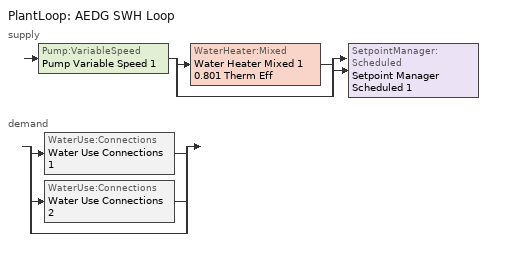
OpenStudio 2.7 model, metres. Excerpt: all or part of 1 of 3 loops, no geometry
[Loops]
PlantLoop 'AEDG SWH Loop'
 supply: Pump:VariableSpeed 'Pump Variable Speed 1' > split
  | WaterHeater:Mixed 'Water Heater Mixed 1 0.801 Therm Eff'
  | bypass
  join > SetpointManager:Scheduled 'Setpoint Manager Scheduled 1'
 demand: split
  | WaterUse:Connections 'Water Use Connections 1'
  | WaterUse:Connections 'Water Use Connections 2'
  | bypass
[PlantLoop]
AEDG SWH Loop: Glycol Concentration=0; Maximum Loop Temperature {C}=60; Minimum Loop Temperature {C}=10; Plant Loop Volume {m3}=Autocalculate; Load Distribution Scheme=Optimal
[Sizing:Plant]
AEDG SWH Loop: Loop Type=Heating; Design Loop Exit Temperature {C}=60; Loop Design Temperature Difference {deltaC}=5; Sizing Option=NonCoincident; Zone Timesteps in Averaging Window=1; Coincident Sizing Factor Mode=None
[Pump:VariableSpeed]
Pump Variable Speed 1: Rated Pump Head {Pa}=164431; Motor Efficiency=0.7; Coefficient 1 of the Part Load Performance Curve=0; Coefficient 2 of the Part Load Performance Curve=1; Coefficient 3 of the Part Load Performance Curve=0; Coefficient 4 of the Part Load Performance Curve=0; Pump Control Type=Intermittent; Skin Loss Radiative Fraction=0.5; Design Power Sizing Method=PowerPerFlowPerPressure; Design Electric Power per Unit Flow Rate {W/(m3/s)}=348701.1; Design Shaft Power per Unit Flow Rate per Unit Head {W-s/m3-Pa}=1.28205; Design Minimum Flow Rate Fraction=0
[WaterHeater:Mixed]
Water Heater Mixed 1 0.801 Therm Eff: Tank Volume {m3}=1; Setpoint Temperature Schedule=AEDG Water-Heater-Temp-Schedule; Deadband Temperature Difference {deltaC}=2; Maximum Temperature Limit {C}=82.22; Heater Control Type=Cycle; Heater Maximum Capacity {W}=845000; Heater Fuel Type=NaturalGas; Heater Thermal Efficiency=0.801076; Off Cycle Parasitic Fuel Consumption Rate {W}=20; Off Cycle Parasitic Fuel Type=NaturalGas; Off Cycle Parasitic Heat Fraction to Tank=0.8; On Cycle Parasitic Fuel Type=NaturalGas; On Cycle Parasitic Heat Fraction to Tank=0; Ambient Temperature Indicator=Schedule; Ambient Temperature Schedule=AEDG Water-Heater-Ambient-Temp-Schedule; Off Cycle Loss Coefficient to Ambient Temperature {W/K}=23.3824; On Cycle Loss Coefficient to Ambient Temperature {W/K}=23.3824; Use Side Effectiveness=1; Source Side Effectiveness=1; Use Side Design Flow Rate {m3/s}=autosize; Source Side Design Flow Rate {m3/s}=autosize; Indirect Water Heating Recovery Time {hr}=1.5; Source Side Flow Control Mode=IndirectHeatPrimarySetpoint
[SetpointManager:Scheduled]
Setpoint Manager Scheduled 1: Control Variable=Temperature; Schedule=AEDG SWH-Loop-Temp-Schedule; Setpoint Node or NodeList=AEDG SWH Loop Supply Outlet Node
[WaterUse:Equipment:Definition]
AEDG Restroom Water Use: Peak Flow Rate {m3/s}=1.0902e-05; Target Temperature Schedule=AEDG SWH-Target-Temperature-Schedule; Sensible Fraction Schedule=AEDG SWH-Sensible-Fraction-Schedule; Latent Fraction Schedule=AEDG SWH-Latent-Fraction-Schedule
[WaterUse:Equipment] Water Use Equipment Definition=AEDG Restroom Water Use; Flow Rate Fraction Schedule=AEDG SWH-Flow-Fraction-Schedule
Name | Space
Water Use Equipment 1 | Restrooms212
Water Use Equipment 2 | Restrooms114
[WaterUse:Connections] Hot Water Supply Temperature Schedule=AEDG SWH-Hot-Supply-Temperature-Schedule
Name | Water Use Equipment Name 1
Water Use Connections 1 | Water Use Equipment 1
Water Use Connections 2 | Water Use Equipment 2
[EnergyManagementSystem:Program]
SYS2ZoneDOASOptimumStartProg0: IF DaylightSavings==0 && DayOfWeek>1 && Hour==5 && OAT<23.9 && OAT>1.7; SET SYS2ZoneDOASClgSch0 = 29.4; SET SYS2ZoneDOASHtgSch0 = 15.6; ELSEIF DaylightSavings==0 && DayOfWeek==1 && Hour==7 && OAT<23.9 && OAT>1.7; SET SYS2ZoneDOASClgSch0 = 29.4; SET SYS2ZoneDOASHtgSch0 = 15.6; ELSEIF DaylightSavings==1 && DayOfWeek>1 && Hour==4 && OAT<23.9 && OAT>1.7; SET SYS2ZoneDOASClgSch0 = 29.4; SET SYS2ZoneDOASHtgSch0 = 15.6; ELSEIF DaylightSavings==1 && DayOfWeek==1 && Hour==6 && OAT<23.9 && OAT>1.7; SET SYS2ZoneDOASClgSch0 = 29.4; SET SYS2ZoneDOASHtgSch0 = 15.6; ELSE; SET SYS2ZoneDOASClgSch0 = NULL; SET SYS2ZoneDOASHtgSch0 = NULL; ENDIF
SYS38ZoneDOASOptimumStartProg0: IF DaylightSavings==0 && DayOfWeek>1 && Hour==5 && OAT_1<23.9 && OAT_1>1.7; SET SYS38ZoneDOASClgSch0 = 29.4; SET SYS38ZoneDOASHtgSch0 = 15.6; ELSEIF DaylightSavings==0 && DayOfWeek==1 && Hour==7 && OAT_1<23.9 && OAT_1>1.7; SET SYS38ZoneDOASClgSch0 = 29.4; SET SYS38ZoneDOASHtgSch0 = 15.6; ELSEIF DaylightSavings==1 && DayOfWeek>1 && Hour==4 && OAT_1<23.9 && OAT_1>1.7; SET SYS38ZoneDOASClgSch0 = 29.4; SET SYS38ZoneDOASHtgSch0 = 15.6; ELSEIF DaylightSavings==1 && DayOfWeek==1 && Hour==6 && OAT_1<23.9 && OAT_1>1.7; SET SYS38ZoneDOASClgSch0 = 29.4; SET SYS38ZoneDOASHtgSch0 = 15.6; ELSE; SET SYS38ZoneDOASClgSch0 = NULL; SET SYS38ZoneDOASHtgSch0 = NULL; ENDIF
[EnergyManagementSystem:ProgramCallingManager]
SYS2ZoneDOASOptimumStartCallingManager0: BeginTimestepBeforePredictor; SYS2ZoneDOASOptimumStartProg0
SYS38ZoneDOASOptimumStartCallingManager0: BeginTimestepBeforePredictor; SYS38ZoneDOASOptimumStartProg0
[Schedule:Ruleset]
AEDG Water-Heater-Temp-Schedule: Default Day Schedule=AEDG Water-Heater-Temp-Schedule All Days
AEDG Water-Heater-Ambient-Temp-Schedule: Default Day Schedule=AEDG Water-Heater-Ambient-Temp-Schedule All Days
AEDG SWH-Loop-Temp-Schedule: Default Day Schedule=AEDG SWH-Loop-Temp-Schedule All Days
AEDG SWH-Flow-Fraction-Schedule: Default Day Schedule=AEDG SWH-Flow-Fraction-Schedule Weekday; Summer Design Day Schedule=AEDG SWH-Flow-Fraction-Schedule Summer Design Day; Winter Design Day Schedule=AEDG SWH-Flow-Fraction-Schedule Winter Design Day
AEDG SWH-Target-Temperature-Schedule: Default Day Schedule=AEDG SWH-Target-Temperature-Schedule All Days
AEDG SWH-Sensible-Fraction-Schedule: Default Day Schedule=AEDG SWH-Sensible-Fraction-Schedule All Days
AEDG SWH-Latent-Fraction-Schedule: Default Day Schedule=AEDG SWH-Latent-Fraction-Schedule All Days
AEDG SWH-Hot-Supply-Temperature-Schedule: Default Day Schedule=AEDG SWH-Hot-Supply-Temperature-Schedule All Days
[Schedule:Day]
AEDG Water-Heater-Temp-Schedule All Days; AEDG SWH-Loop-Temp-Schedule All Days: 24, 0, 60
AEDG Water-Heater-Ambient-Temp-Schedule All Days: 24, 0, 22
AEDG SWH-Flow-Fraction-Schedule Weekday: 7, 0, 0.05, 8, 0, 0.1, 9, 0, 0.34, 10, 0, 0.6, 11, 0, 0.63, 12, 0, 0.72, 13, 0, 0.79, 14, 0, 0.83, 15, 0, 0.61, 16, 0, 0.65, 18, 0, 0.1, 19, 0, 0.19, 20, 0, 0.25, 22, 0, 0.22, 23, 0, 0.12, 24, 0, 0.09
AEDG SWH-Flow-Fraction-Schedule Winter Design Day: 24, 0, 0
AEDG SWH-Flow-Fraction-Schedule Summer Design Day: 24, 0, 1
AEDG SWH-Flow-Fraction-Schedule Weekend: 8, 0, 0.03, 14, 0, 0.05, 24, 0, 0.03
AEDG SWH-Flow-Fraction-Schedule Summer Weekday: 7, 0, 0.05, 18, 0, 0.1, 19, 0, 0.19, 20, 0, 0.25, 22, 0, 0.22, 23, 0, 0.12, 24, 0, 0.09
AEDG SWH-Target-Temperature-Schedule All Days: 24, 0, 40
AEDG SWH-Sensible-Fraction-Schedule All Days: 24, 0, 0.2
AEDG SWH-Latent-Fraction-Schedule All Days: 24, 0, 0.05
AEDG SWH-Hot-Supply-Temperature-Schedule All Days: 24, 0, 55
[Schedule:Rule] Schedule Ruleset=AEDG SWH-Flow-Fraction-Schedule; Date Specification Type=DateRange; Start Day=1; End Day=31
Name | Rule Order | Day Schedule | Apply Sunday | Apply Saturday | Start Month | End Month | Apply Monday | Apply Tuesday | Apply Wednesday | Apply Thursday | Apply Friday
AEDG SWH-Flow-Fraction-Schedule Weekend Rule | 1 | AEDG SWH-Flow-Fraction-Schedule Weekend | Yes | Yes | 1 | 12
AEDG SWH-Flow-Fraction-Schedule Summer Weekday Rule | 0 | AEDG SWH-Flow-Fraction-Schedule Summer Weekday |  |  | 7 | 8 | Yes | Yes | Yes | Yes | Yes
